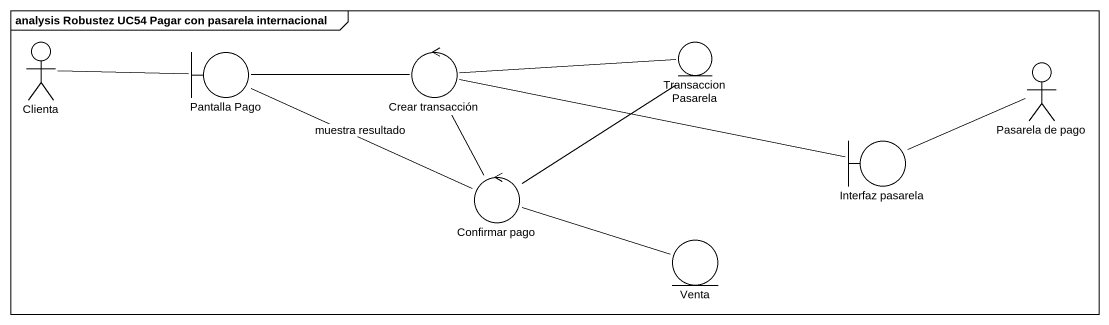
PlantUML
@startuml
mainframe analysis Robustez UC54 Pagar con pasarela internacional
actor Clienta
boundary "Pantalla Pago" as Pantalla_Pago
control "Crear transacción" as Crear_transacción
entity TransaccionPasarela
actor "Pasarela de pago" as Pasarela_de_pago
boundary "Interfaz pasarela" as Interfaz_pasarela
control "Confirmar pago" as Confirmar_pago
entity Venta
Clienta -right- Pantalla_Pago
Pantalla_Pago -right- Crear_transacción
Crear_transacción -right- TransaccionPasarela
Crear_transacción -right- Interfaz_pasarela
Crear_transacción -- Confirmar_pago
Interfaz_pasarela -right- Pasarela_de_pago
Confirmar_pago -left- Pantalla_Pago : muestra resultado
Confirmar_pago -up- TransaccionPasarela
Confirmar_pago -right- Venta
@enduml
